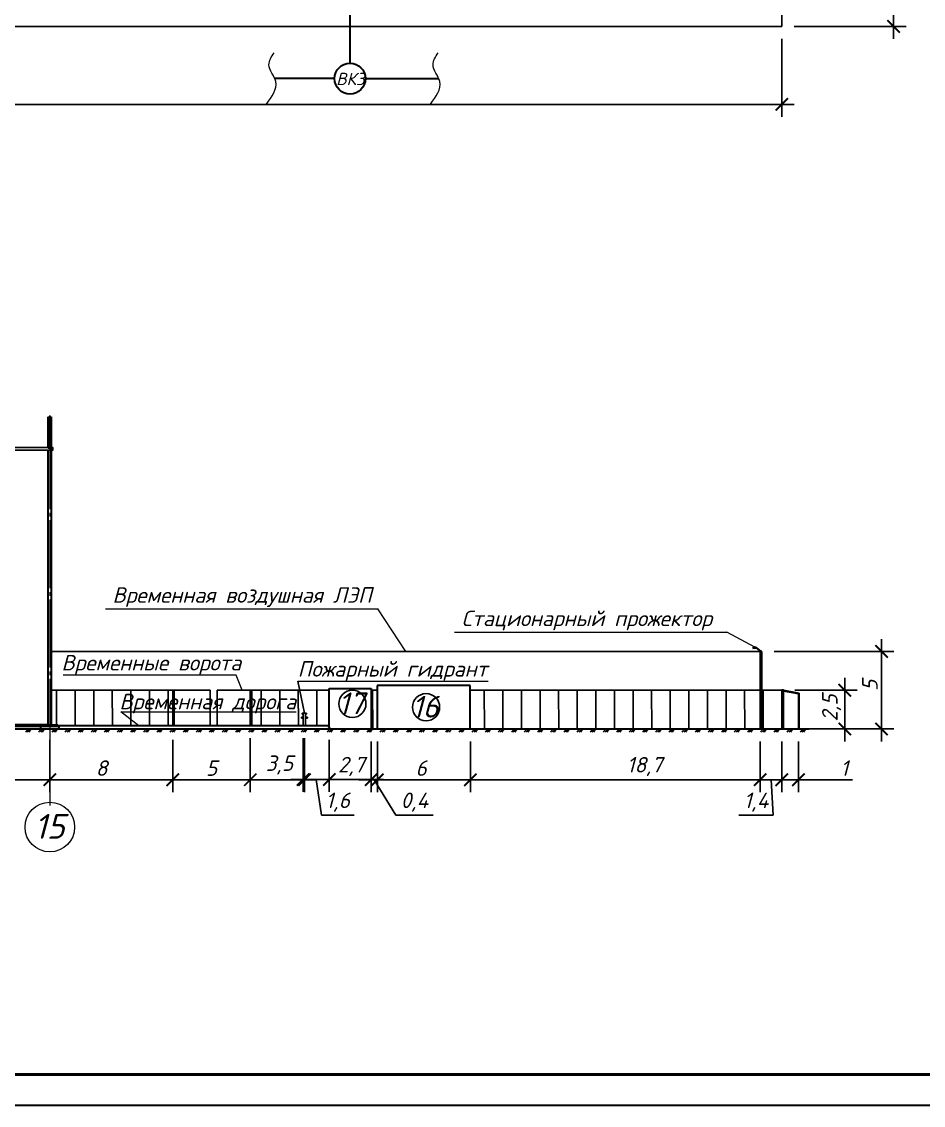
# Model space of a CAD drawing. Header units: millimetres. Extents: x -345369 to 252202, y 74562 to 424723.
# Drawn here: x -137663 to -123119, y 281798 to 299286 of the extents above; entities that cross this region are included whole.
import ezdxf

# ---------------------------------------------------------------- set-up
doc = ezdxf.new("R2010")
doc.units = ezdxf.units.MM
doc.linetypes.add('JIS_08_11', pattern=[12.8, 11, -0.6, 0.6, -0.6])
for name, color, linetype in [('1', 7, 'Continuous'), ('PAMA', 7, 'Continuous'), ('РАЗМЕРЫ', 7, 'Continuous')]:
    doc.layers.add(name, color=color, linetype=linetype)
for name, color, linetype, lineweight in [('kolonni', 150, 'Continuous', 35), ('S Stora', 5, 'Continuous', 30), ('Вода', 160, 'Continuous', 25), ('желтый', 2, 'Continuous', 30), ('Рамка', 7, 'Continuous', 25)]:
    doc.layers.add(name, color=color, linetype=linetype, lineweight=lineweight)
doc.styles.get("Standard").update_dxf_attribs({"font": 'isocpeur.TTF', "oblique": 15})
doc.styles.add('standart-наклонный', font='isocpeui.ttf', dxfattribs={"height": 3})
doc.linetypes.add('ограждение2', pattern='A,6.35,-2.54,[132,ltypeshp.shx,S=2.54,R=0,X=-2.54,Y=0],-2.54,25.4', length=36.83)
doc.dimstyles.new('ss400', dxfattribs={"dimtxt": 250, "dimasz": 200, "dimexe": 200, "dimexo": 200, "dimgap": 62.5, "dimtad": 1, "dimdec": 0, "dimlfac": 4, "dimrnd": 10, "dimdsep": 46, "dimtxsty": 'Standard', "dimblk": 'ARCHTICK', "dimcen": 250, "dimdle": 200, "dimadec": 0, "dimazin": 0, "dimtfac": 1, "dimtdec": 0, "dimtmove": 1, "dimatfit": 3, "dimfxl": 1, "dimarcsym": 0})
doc.dimstyles.new('ss50', dxfattribs={"dimtxt": 125, "dimasz": 150, "dimexe": 100, "dimexo": 100, "dimgap": 31.25, "dimtad": 1, "dimdec": 0, "dimdsep": 46, "dimtxsty": 'Standard', "dimblk": 'OBLIQUE', "dimcen": 125, "dimdle": 100, "dimadec": 0, "dimazin": 0, "dimtfac": 1, "dimtdec": 0, "dimtmove": 1, "dimatfit": 3, "dimfxl": 1, "dimarcsym": 0})

# ---------------------------------------------------------------- blocks, each defined once
blk = doc.blocks.new('_ArchTick')
at = {"color": 0, "linetype": 'ByBlock', "const_width": 0.15}
blk.add_lwpolyline([(-0.5, -0.5), (0.5, 0.5)], dxfattribs=at)
blk = doc.blocks.new('*D782')
at = {"color": 0, "lineweight": -2, "transparency": 16777216}
for p, q in [((-174448, 299010), (-174448, 297752)), ((-125402, 299010), (-125402, 297752)), ((-174648, 297952), (-125202, 297952))]:
    blk.add_line(p, q, dxfattribs=at)
at = {"layer": 'Defpoints', "color": 0, "transparency": 16777216}
for p in [(-174448, 299210, -521), (-125402, 299210), (-125402, 297952)]:
    blk.add_point(p, dxfattribs=at)
at = {"color": 0, "lineweight": -2, "transparency": 16777216, "xscale": 200, "yscale": 200, "zscale": 200, "rotation": 180}
blk.add_blockref('_ArchTick', (-174448, 297952), dxfattribs=at)
at = {"color": 0, "lineweight": -2, "transparency": 16777216, "xscale": 200, "yscale": 200, "zscale": 200}
blk.add_blockref('_ArchTick', (-125402, 297952), dxfattribs=at)
at = {"color": 0, "lineweight": 9, "transparency": 16777216, "insert": (-151240, 298164), "char_height": 250, "attachment_point": 5}
blk.add_mtext('196,1', dxfattribs=at)
blk = doc.blocks.new('*D783')
at = {"color": 0, "lineweight": -2, "transparency": 16777216}
for p, q in [((-123598, 335543), (-123598, 299010)), ((-125202, 335343), (-123398, 335343)), ((-125202, 299210), (-123398, 299210))]:
    blk.add_line(p, q, dxfattribs=at)
at = {"layer": 'Defpoints', "color": 0, "transparency": 16777216}
for p in [(-125402, 335343), (-125402, 299210), (-123598, 299210)]:
    blk.add_point(p, dxfattribs=at)
at = {"color": 0, "lineweight": -2, "transparency": 16777216, "xscale": 200, "yscale": 200, "zscale": 200}
for p, rotation in [((-123598, 335343), 90), ((-123598, 299210), 270)]:
    blk.add_blockref('_ArchTick', p, dxfattribs=dict(at, rotation=rotation))
at = {"color": 0, "lineweight": 9, "transparency": 16777216, "insert": (-123810, 318198), "char_height": 250, "attachment_point": 5, "rotation": 90}
blk.add_mtext('144,4', dxfattribs=at)
blk = doc.blocks.new('*D789')
at = {"color": 0, "lineweight": -2, "ltscale": 2, "transparency": 16777216}
for p, q in [((-168810, 287052), (-137109, 287052)), ((-168710, 287053), (-168710, 286952)), ((-137209, 287053), (-137209, 286952))]:
    blk.add_line(p, q, dxfattribs=at)
at = {"layer": 'Defpoints', "color": 0, "ltscale": 2, "transparency": 16777216}
for p in [(-168710, 287305), (-137209, 287258), (-137209, 287052)]:
    blk.add_point(p, dxfattribs=at)
at = {"color": 0, "lineweight": -2, "ltscale": 2, "transparency": 16777216, "xscale": 200, "yscale": 200, "zscale": 200, "rotation": 180}
blk.add_blockref('_ArchTick', (-168710, 287052), dxfattribs=at)
at = {"color": 0, "lineweight": -2, "ltscale": 2, "transparency": 16777216, "xscale": 200, "yscale": 200, "zscale": 200}
blk.add_blockref('_ArchTick', (-137209, 287052), dxfattribs=at)
at = {"color": 0, "lineweight": 9, "ltscale": 2, "transparency": 16777216, "insert": (-152959, 287282), "char_height": 300, "attachment_point": 5}
blk.add_mtext('126', dxfattribs=at)
blk = doc.blocks.new('54212')
at = {"layer": 'kolonni', "lineweight": 30, "ltscale": 10}
for p, q in [((-100, 45), (-100, -45)), ((-5, 50), (-95, 50)), ((0, -45), (0, 45)), ((-95, -50), (-5, -50))]:
    blk.add_line(p, q, dxfattribs=at)
for points in [[(-95, 40), (-95, -40)], [(-10, 45), (-90, 45)], [(-5, -40), (-5, 40)], [(-90, -45), (-10, -45)]]:
    blk.add_lwpolyline(points, dxfattribs=at)
for centre, start, end in [((-95, 45), 89.36154, 180.63846), ((-90, 40), 89.36154, 180.63846), ((-10, 40), 359.36154, 90.63846), ((-5, 45), 359.36154, 90.63846), ((-95, -45), 179.36154, 270.63846), ((-90, -40), 179.36154, 270.63846), ((-10, -40), 269.36154, 0.63846), ((-5, -45), 269.36154, 0.63846)]:
    blk.add_arc(centre, 5, start, end, dxfattribs=at)
blk = doc.blocks.new('*D803')
at = {"color": 0, "lineweight": -2, "transparency": 16777216}
for p, q in [((-125402, 287672), (-125402, 286852)), ((-125134, 287672), (-125134, 286852)), ((-124934, 287052), (-125602, 287052)), ((-124260, 287052), (-125134, 287052))]:
    blk.add_line(p, q, dxfattribs=at)
at = {"layer": 'Defpoints', "color": 0, "transparency": 16777216}
for p in [(-125402, 287872), (-125134, 287872, -1), (-125402, 287052)]:
    blk.add_point(p, dxfattribs=at)
at = {"color": 0, "lineweight": -2, "transparency": 16777216, "xscale": 200, "yscale": 200, "zscale": 200, "rotation": 180}
blk.add_blockref('_ArchTick', (-125402, 287052), dxfattribs=at)
at = {"color": 0, "lineweight": -2, "transparency": 16777216, "xscale": 200, "yscale": 200, "zscale": 200}
blk.add_blockref('_ArchTick', (-125134, 287052), dxfattribs=at)
at = {"color": 0, "lineweight": 9, "transparency": 16777216, "insert": (-124394, 287240), "char_height": 250, "attachment_point": 5}
blk.add_mtext('1', dxfattribs=at)
blk = doc.blocks.new('*D804')
at = {"color": 0, "lineweight": -2, "transparency": 16777216}
for p, q in [((-125751, 287672), (-125751, 286852)), ((-125402, 287672), (-125402, 286852)), ((-125202, 287052), (-125951, 287052)), ((-125576, 287052), (-125539, 286478)), ((-125539, 286478), (-126094, 286478))]:
    blk.add_line(p, q, dxfattribs=at)
at = {"layer": 'Defpoints', "color": 0, "transparency": 16777216}
for p in [(-125751, 287872, 12), (-125402, 287872), (-125751, 287052)]:
    blk.add_point(p, dxfattribs=at)
at = {"color": 0, "lineweight": -2, "transparency": 16777216, "xscale": 200, "yscale": 200, "zscale": 200, "rotation": 180}
blk.add_blockref('_ArchTick', (-125751, 287052), dxfattribs=at)
at = {"color": 0, "lineweight": -2, "transparency": 16777216, "xscale": 200, "yscale": 200, "zscale": 200}
blk.add_blockref('_ArchTick', (-125402, 287052), dxfattribs=at)
at = {"color": 0, "lineweight": 9, "transparency": 16777216, "insert": (-125816, 286691), "char_height": 250, "attachment_point": 5}
blk.add_mtext('1,4', dxfattribs=at)
blk = doc.blocks.new('*D805')
at = {"color": 0, "lineweight": -2, "transparency": 16777216}
for p, q in [((-130426, 287672), (-130426, 286852)), ((-125751, 287672), (-125751, 286852)), ((-125551, 287052), (-130626, 287052))]:
    blk.add_line(p, q, dxfattribs=at)
at = {"layer": 'Defpoints', "color": 0, "transparency": 16777216}
for p in [(-130426, 287872, 11), (-125751, 287872, 12), (-130426, 287052)]:
    blk.add_point(p, dxfattribs=at)
at = {"color": 0, "lineweight": -2, "transparency": 16777216, "xscale": 200, "yscale": 200, "zscale": 200, "rotation": 180}
blk.add_blockref('_ArchTick', (-130426, 287052), dxfattribs=at)
at = {"color": 0, "lineweight": -2, "transparency": 16777216, "xscale": 200, "yscale": 200, "zscale": 200}
blk.add_blockref('_ArchTick', (-125751, 287052), dxfattribs=at)
at = {"color": 0, "lineweight": 9, "transparency": 16777216, "insert": (-127616, 287265), "char_height": 250, "attachment_point": 5}
blk.add_mtext('18,7', dxfattribs=at)
blk = doc.blocks.new('*D806')
at = {"color": 0, "lineweight": -2, "transparency": 16777216}
for p, q in [((-131926, 287672), (-131926, 286852)), ((-130426, 287672), (-130426, 286852)), ((-130226, 287052), (-132126, 287052))]:
    blk.add_line(p, q, dxfattribs=at)
at = {"layer": 'Defpoints', "color": 0, "transparency": 16777216}
for p in [(-131926, 287872, 0), (-130426, 287872, 11), (-131926, 287052)]:
    blk.add_point(p, dxfattribs=at)
at = {"color": 0, "lineweight": -2, "transparency": 16777216, "xscale": 200, "yscale": 200, "zscale": 200, "rotation": 180}
blk.add_blockref('_ArchTick', (-131926, 287052), dxfattribs=at)
at = {"color": 0, "lineweight": -2, "transparency": 16777216, "xscale": 200, "yscale": 200, "zscale": 200}
blk.add_blockref('_ArchTick', (-130426, 287052), dxfattribs=at)
at = {"color": 0, "lineweight": 9, "transparency": 16777216, "insert": (-131220, 287240), "char_height": 250, "attachment_point": 5}
blk.add_mtext('6', dxfattribs=at)
blk = doc.blocks.new('*D807')
at = {"color": 0, "lineweight": -2, "transparency": 16777216}
for p, q in [((-132026, 287672), (-132026, 286852)), ((-131926, 287672), (-131926, 286852)), ((-132026, 287052), (-132226, 287052)), ((-131926, 287052), (-132026, 287052)), ((-131926, 287052), (-132026, 287052)), ((-131976, 287052), (-131629, 286478)), ((-131926, 287052), (-131726, 287052)), ((-131629, 286478), (-131025, 286478))]:
    blk.add_line(p, q, dxfattribs=at)
at = {"layer": 'Defpoints', "color": 0, "transparency": 16777216}
for p in [(-132026, 287872, 0), (-131926, 287872, 0), (-132026, 287052)]:
    blk.add_point(p, dxfattribs=at)
at = {"color": 0, "lineweight": -2, "transparency": 16777216, "xscale": 200, "yscale": 200, "zscale": 200}
blk.add_blockref('_ArchTick', (-132026, 287052), dxfattribs=at)
at = {"color": 0, "lineweight": -2, "transparency": 16777216, "xscale": 200, "yscale": 200, "zscale": 200, "rotation": 180}
blk.add_blockref('_ArchTick', (-131926, 287052), dxfattribs=at)
at = {"color": 0, "lineweight": 9, "transparency": 16777216, "insert": (-131327, 286691), "char_height": 250, "attachment_point": 5}
blk.add_mtext('0,4', dxfattribs=at)
blk = doc.blocks.new('*D808')
at = {"color": 0, "lineweight": -2, "transparency": 16777216}
for p, q in [((-132701, 287672), (-132701, 286855)), ((-132026, 287672), (-132026, 286855)), ((-131826, 287055), (-132901, 287055))]:
    blk.add_line(p, q, dxfattribs=at)
at = {"layer": 'Defpoints', "color": 0, "transparency": 16777216}
for p in [(-132701, 287872), (-132026, 287872, 0), (-132701, 287055)]:
    blk.add_point(p, dxfattribs=at)
at = {"color": 0, "lineweight": -2, "transparency": 16777216, "xscale": 200, "yscale": 200, "zscale": 200, "rotation": 180}
blk.add_blockref('_ArchTick', (-132701, 287055), dxfattribs=at)
at = {"color": 0, "lineweight": -2, "transparency": 16777216, "xscale": 200, "yscale": 200, "zscale": 200}
blk.add_blockref('_ArchTick', (-132026, 287055), dxfattribs=at)
at = {"color": 0, "lineweight": 9, "transparency": 16777216, "insert": (-132344, 287267), "char_height": 250, "attachment_point": 5}
blk.add_mtext('2,7', dxfattribs=at)
blk = doc.blocks.new('*D809')
at = {"color": 0, "lineweight": -2, "transparency": 16777216}
for p, q in [((-135226, 287697), (-135226, 286852)), ((-133976, 287697), (-133976, 286852)), ((-133776, 287052), (-135426, 287052))]:
    blk.add_line(p, q, dxfattribs=at)
at = {"layer": 'Defpoints', "color": 0, "transparency": 16777216}
for p in [(-135226, 287897, 447), (-133976, 287897, 447), (-135226, 287052)]:
    blk.add_point(p, dxfattribs=at)
at = {"color": 0, "lineweight": -2, "transparency": 16777216, "xscale": 200, "yscale": 200, "zscale": 200, "rotation": 180}
blk.add_blockref('_ArchTick', (-135226, 287052), dxfattribs=at)
at = {"color": 0, "lineweight": -2, "transparency": 16777216, "xscale": 200, "yscale": 200, "zscale": 200}
blk.add_blockref('_ArchTick', (-133976, 287052), dxfattribs=at)
at = {"color": 0, "lineweight": 9, "transparency": 16777216, "insert": (-134601, 287240), "char_height": 250, "attachment_point": 5}
blk.add_mtext('5', dxfattribs=at)
blk = doc.blocks.new('*D810')
at = {"color": 0, "lineweight": -2, "transparency": 16777216}
for p, q in [((-124385, 287672), (-124385, 288697)), ((-125189, 288497), (-124185, 288497)), ((-124927, 287872), (-124185, 287872))]:
    blk.add_line(p, q, dxfattribs=at)
at = {"layer": 'Defpoints', "color": 0, "transparency": 16777216}
for p in [(-125389, 288497, -1), (-124385, 288497), (-125127, 287872, -1)]:
    blk.add_point(p, dxfattribs=at)
at = {"color": 0, "lineweight": -2, "transparency": 16777216, "xscale": 200, "yscale": 200, "zscale": 200}
for p, rotation in [((-124385, 288497), 90), ((-124385, 287872), 270)]:
    blk.add_blockref('_ArchTick', p, dxfattribs=dict(at, rotation=rotation))
at = {"color": 0, "lineweight": 9, "transparency": 16777216, "insert": (-124598, 288211), "char_height": 250, "attachment_point": 5, "rotation": 90}
blk.add_mtext('2,5', dxfattribs=at)
blk = doc.blocks.new('*D811')
at = {"color": 0, "lineweight": -2, "transparency": 16777216}
for p, q in [((-123793, 289322), (-123793, 287672)), ((-125526, 289122), (-123593, 289122)), ((-125526, 287872), (-123593, 287872))]:
    blk.add_line(p, q, dxfattribs=at)
at = {"layer": 'Defpoints', "color": 0, "transparency": 16777216}
for p in [(-125726, 289122, 10), (-125726, 287872), (-123793, 287872)]:
    blk.add_point(p, dxfattribs=at)
at = {"color": 0, "lineweight": -2, "transparency": 16777216, "xscale": 200, "yscale": 200, "zscale": 200}
for p, rotation in [((-123793, 289122), 90), ((-123793, 287872), 270)]:
    blk.add_blockref('_ArchTick', p, dxfattribs=dict(at, rotation=rotation))
at = {"color": 0, "lineweight": 9, "transparency": 16777216, "insert": (-123981, 288574), "char_height": 250, "attachment_point": 5, "rotation": 90}
blk.add_mtext('5', dxfattribs=at)
blk = doc.blocks.new('*D812')
at = {"color": 0, "lineweight": -2, "transparency": 16777216}
for p, q in [((-137209, 287697), (-137209, 286852)), ((-135226, 287697), (-135226, 286852)), ((-135026, 287052), (-137409, 287052))]:
    blk.add_line(p, q, dxfattribs=at)
at = {"layer": 'Defpoints', "color": 0, "transparency": 16777216}
for p in [(-137209, 287897), (-135226, 287897, 447), (-137209, 287052)]:
    blk.add_point(p, dxfattribs=at)
at = {"color": 0, "lineweight": -2, "transparency": 16777216, "xscale": 200, "yscale": 200, "zscale": 200, "rotation": 180}
blk.add_blockref('_ArchTick', (-137209, 287052), dxfattribs=at)
at = {"color": 0, "lineweight": -2, "transparency": 16777216, "xscale": 200, "yscale": 200, "zscale": 200}
blk.add_blockref('_ArchTick', (-135226, 287052), dxfattribs=at)
at = {"color": 0, "lineweight": 9, "transparency": 16777216, "insert": (-136375, 287240), "char_height": 250, "attachment_point": 5}
blk.add_mtext('8', dxfattribs=at)
blk = doc.blocks.new('*D813')
at = {"color": 0, "lineweight": -2, "transparency": 16777216}
for p, q in [((-133124, 287722), (-133124, 286855)), ((-132701, 287697), (-132701, 286855)), ((-132501, 287055), (-133324, 287055)), ((-132913, 287055), (-132829, 286478)), ((-132829, 286478), (-132300, 286478))]:
    blk.add_line(p, q, dxfattribs=at)
at = {"layer": 'Defpoints', "color": 0, "transparency": 16777216}
for p in [(-133124, 287922, 17), (-132701, 287897, 17), (-133124, 287055)]:
    blk.add_point(p, dxfattribs=at)
at = {"color": 0, "lineweight": -2, "transparency": 16777216, "xscale": 200, "yscale": 200, "zscale": 200, "rotation": 180}
blk.add_blockref('_ArchTick', (-133124, 287055), dxfattribs=at)
at = {"color": 0, "lineweight": -2, "transparency": 16777216, "xscale": 200, "yscale": 200, "zscale": 200}
blk.add_blockref('_ArchTick', (-132701, 287055), dxfattribs=at)
at = {"color": 0, "lineweight": 9, "transparency": 16777216, "insert": (-132564, 286691), "char_height": 250, "attachment_point": 5}
blk.add_mtext('1,6', dxfattribs=at)
blk = doc.blocks.new('*D814')
at = {"color": 0, "lineweight": -2, "transparency": 16777216}
for p, q in [((-133976, 287722), (-133976, 286852)), ((-133101, 287722), (-133101, 286852)), ((-132901, 287052), (-134176, 287052))]:
    blk.add_line(p, q, dxfattribs=at)
at = {"layer": 'Defpoints', "color": 0, "transparency": 16777216}
for p in [(-133976, 287922, 447), (-133101, 287922, 17), (-133976, 287052)]:
    blk.add_point(p, dxfattribs=at)
at = {"color": 0, "lineweight": -2, "transparency": 16777216, "xscale": 200, "yscale": 200, "zscale": 200, "rotation": 180}
blk.add_blockref('_ArchTick', (-133976, 287052), dxfattribs=at)
at = {"color": 0, "lineweight": -2, "transparency": 16777216, "xscale": 200, "yscale": 200, "zscale": 200}
blk.add_blockref('_ArchTick', (-133101, 287052), dxfattribs=at)
at = {"color": 0, "lineweight": 9, "transparency": 16777216, "insert": (-133506, 287290), "char_height": 250, "attachment_point": 5}
blk.add_mtext('3,5', dxfattribs=at)

msp = doc.modelspace()

# ---------------------------------------------------------------- linework, layer by layer
at = {"color": 7, "linetype": 'ограждение2', "lineweight": 25, "ltscale": 30}
for p, q in [((-125401.584789, 299209.635314), (-125401.584789, 335342.830813)), ((-174447.556924, 299209.635314, -520.992287), (-125401.584789, 299209.635314))]:
    msp.add_line(p, q, dxfattribs=at)
at = {"color": 5, "lineweight": 30}
for p, q in [((-132367.352686, 305177.179384), (-132367.352686, 298617.162842)), ((-132617.352686, 298367.162842), (-133581.913962, 298367.162842)), ((-132117.352686, 298367.162842), (-130935.982907, 298367.162842))]:
    msp.add_line(p, q, dxfattribs=at)
at = {"lineweight": 35}
for p, q in [((-137221.699457, 292432.289131), (-137221.699457, 292884.056381)), ((-137221.699457, 292432.289131), (-137221.699457, 292884.056381)), ((-137196.699457, 292428.443154), (-137196.699457, 292884.08424)), ((-137196.699457, 292428.443154), (-137196.699457, 292884.08424))]:
    msp.add_line(p, q, dxfattribs=at)
at = {"lineweight": 25}
for p, q in [((-137209.199457, 292907.820311), (-137209.199457, 292931.570311)), ((-137209.199457, 292907.82031), (-137209.199457, 292931.57031)), ((-133151.260567, 288045.875712, 17.182264), (-133151.260567, 288060.875712, 17.182264)), ((-133151.260567, 288060.875712, 17.182264), (-133121.260567, 288060.875712, 17.182264)), ((-133121.260567, 288045.875712, 17.182264), (-133151.260567, 288045.875712, 17.182264)), ((-133136.260567, 288109.003561, 17.182264), (-133136.260567, 288124.003561, 17.182264)), ((-133136.260567, 288124.003561, 17.182264), (-133068.760567, 288124.003561, 17.182264)), ((-133121.260567, 288109.003561, 17.182264), (-133136.260567, 288109.003561, 17.182264)), ((-133121.260567, 287921.795318, 17.182264), (-133121.260567, 288109.003561, 17.182264)), ((-133083.760567, 288109.003561, 17.182264), (-133083.760567, 287921.795318, 17.182264)), ((-133068.760567, 288109.003561, 17.182264), (-133083.760567, 288109.003561, 17.182264)), ((-133083.760567, 288045.875712, 17.182264), (-133083.760567, 288060.875712, 17.182264)), ((-133083.760567, 288060.875712, 17.182264), (-133053.760567, 288060.875712, 17.182264)), ((-133053.760567, 288045.875712, 17.182264), (-133083.760567, 288045.875712, 17.182264)), ((-133068.760567, 288124.003561, 17.182264), (-133068.760567, 288109.003561, 17.182264)), ((-133053.760567, 288045.875712, 17.182264), (-133053.760567, 288060.875712, 17.182264))]:
    msp.add_line(p, q, dxfattribs=at)
at = {"lineweight": 20}
for p, q in [((-137209.199457, 292907.820311), (-137209.199457, 292931.570311)), ((-137209.199457, 292907.82031), (-137209.199457, 292931.57031))]:
    msp.add_line(p, q, dxfattribs=at)
at = {"ltscale": 10}
for p, q in [((-137221.699457, 292674.831727), (-137221.699457, 292649.831727)), ((-137221.699457, 292674.831726), (-137221.699457, 292649.831726))]:
    msp.add_line(p, q, dxfattribs=at)
at = {"lineweight": 9}
for p, q in [((-136311.882114, 289811.787771, -5.127499), (-131917.142697, 289811.787771, -5.127499)), ((-131467.799789, 289121.797169, 5.127499), (-131917.142697, 289811.787771, -5.127499)), ((-130680.960754, 289434.360346), (-126286.221337, 289434.360346)), ((-125836.878429, 289190.643986, 10.254999), (-126286.221337, 289434.360346)), ((-133211.01933, 288641.050866, -1032.918489), (-130137.382175, 288641.050866, -1032.918489)), ((-135774.413645, 287921.795318, 16.820689), (-136063.981571, 288148.461679, 408.167219)), ((-136063.981571, 288148.461679, 408.167219), (-133236.202403, 288148.461679, 408.167219))]:
    msp.add_line(p, q, dxfattribs=at)
for p, q in [((-125751.400121, 289121.797169, 10.254999), (-137184.199457, 289121.797169)), ((-134624.738188, 288496.797892, -0.1937), (-137184.199457, 288496.797892)), ((-137101.609615, 288493.902493, -0.002224), (-137100.250382, 287930.596319, 0.780997)), ((-136801.616603, 288496.797892, -0.028954), (-136800.229146, 287921.795318, 0.77053)), ((-136501.616603, 288496.797892, -0.051658), (-136500.229147, 287921.795318, 0.747826)), ((-136201.616604, 288496.797892, -0.074362), (-136200.229148, 287921.795318, 0.725122)), ((-135901.616605, 288496.797892, -0.097066), (-135900.229149, 287921.795318, 0.702418)), ((-135601.616606, 288496.797892, -0.11977), (-135600.22915, 287921.795318, 0.679714)), ((-135301.616607, 288496.797892, -0.142474), (-135300.229151, 287921.795318, 0.65701)), ((-135226.479292, 287921.795318, 447.170107), (-135226.479292, 288496.797892, 447.170107)), ((-135202.808553, 288496.797892, 446.846002), (-135201.421096, 287921.795318, 447.645485)), ((-134624.738188, 288496.797892, 446.896853), (-134624.740427, 287921.795318, 463.560002)), ((-134508.317472, 288496.797892, 446.888043), (-134508.319711, 287921.795318, 463.551192)), ((-132701.361248, 288496.797892, 426.62857), (-134508.317472, 288496.797892, -0.20251)), ((-133976.479293, 287921.795318, 447.156779), (-133976.479316, 288496.797892, 446.847793)), ((-133952.808553, 288496.797892, 446.846002), (-133951.421096, 287921.795318, 447.645485)), ((-133801.595652, 288488.111695, -0.243916), (-133800.229155, 287921.795318, 0.54349)), ((-133501.595653, 288488.111695, -0.26662), (-133500.229156, 287921.795318, 0.520786)), ((-133201.599147, 288489.559394, -0.291337), (-133200.229157, 287921.795318, 0.498082)), ((-132901.599148, 288489.559394, -0.314041), (-132900.229158, 287921.795318, 0.475378)), ((-131926.363822, 288496.797892, -0.397912), (-132026.363822, 288496.797892, -0.390344)), ((-132001.616616, 288496.797892, -0.392217), (-132000.108518, 287871.797892, 0.476783)), ((-125751.360206, 288496.797892, -0.865235), (-130426.363822, 288496.797892, -0.511432)), ((-130201.616622, 288496.797892, -0.528441), (-130200.108524, 287871.797892, 0.340559)), ((-129901.616622, 288496.797892, -0.551145), (-129900.108524, 287871.797892, 0.317855)), ((-129601.616623, 288496.797892, -0.573849), (-129600.108525, 287871.797892, 0.295151)), ((-129301.616624, 288496.797892, -0.596553), (-129300.108526, 287871.797892, 0.272447)), ((-129001.616625, 288496.797892, -0.619256), (-129000.108527, 287871.797892, 0.249743)), ((-128701.616626, 288496.797892, -0.64196), (-128700.108528, 287871.797892, 0.227039)), ((-128401.616627, 288496.797892, -0.664664), (-128400.108529, 287871.797892, 0.204336)), ((-128101.616628, 288496.797892, -0.687368), (-128100.10853, 287871.797892, 0.181632)), ((-127801.616628, 288496.797892, -0.710072), (-127800.10853, 287871.797892, 0.158928)), ((-127501.616629, 288496.797892, -0.732776), (-127500.108531, 287871.797892, 0.136224)), ((-127201.61663, 288496.797892, -0.75548), (-127200.108532, 287871.797892, 0.11352)), ((-126901.616631, 288496.797892, -0.778184), (-126900.108533, 287871.797892, 0.090816)), ((-126601.616632, 288496.797892, -0.800888), (-126600.108534, 287871.797892, 0.068112)), ((-126301.616633, 288496.797892, -0.823592), (-126300.108535, 287871.797892, 0.045408)), ((-126001.616634, 288496.797892, -0.846296), (-126000.108536, 287871.797892, 0.022704)), ((-125401.616635, 288496.797892, -0.891704), (-125726.376129, 288496.797892, -0.867126)), ((-125401.616635, 288496.797892, -0.891704), (-125701.616634, 288496.797892, -0.869)), ((-125701.616634, 288496.797892, -0.869), (-125700.108537, 287871.797892)), ((-137058.632546, 287921.795318, 16.648113), (-137059.199457, 287901.446996)), ((-132676.363822, 287871.797892), (-132301.363822, 287871.797892))]:
    msp.add_line(p, q)
at = {"linetype": 'Continuous', "lineweight": 30}
for p, q in [((-125797.357833, 289175.418966, 10.254999), (-125801.461863, 289170.477142, 10.254999)), ((-125742.844388, 289121.797169, 10.254999), (-125800.944202, 289170.047241, 10.254999)), ((-125732.443705, 289121.797169, 10.254999), (-125797.357833, 289175.418966, 10.254999))]:
    msp.add_line(p, q, dxfattribs=at)
at = {"lineweight": 30}
for p, q in [((-125726.400121, 289121.797169, 10.254999), (-125751.400121, 289121.797169, 10.254999)), ((-125751.400121, 289121.797169, 10.254999), (-125751.32029, 287871.797892, 12.49033)), ((-125726.352136, 287871.797892, 11.598626), (-125726.400121, 289121.797169, 10.254999)), ((-130426.363822, 288571.797892, 11.271394), (-131926.363822, 288571.797892, 11.271394)), ((-131926.363822, 288571.797892, 11.271394), (-131926.363822, 287871.797892)), ((-130426.363822, 287871.797892, 11.271394), (-130426.363822, 288571.797892, 11.271394)), ((-132701.361248, 287896.795318), (-132701.361248, 288526.404196, 447.679971)), ((-132701.361248, 288526.404196, 447.679971), (-132026.363822, 288526.404196, 447.679971)), ((-132026.363822, 288526.404196, 447.679971), (-132026.363822, 287871.797892)), ((-125401.616635, 288496.797892, -0.891704), (-125401.584789, 287871.797892)), ((-125376.616635, 288496.797892, -0.891704), (-125401.616635, 288496.797892, -0.891704)), ((-125376.734662, 288489.326133, 520.100583), (-125133.592175, 288441.751407, -0.891704)), ((-125376.616635, 287871.797892, -0.891704), (-125376.616635, 288496.797892, -0.891704)), ((-125376.616635, 288496.797892, -0.891704), (-125126.616635, 288447.881384, -0.891704)), ((-125133.592175, 288449.24626, -0.891704), (-125133.592175, 287871.797892, -0.891704)), ((-125126.616635, 288447.881384, -0.891704), (-125126.616635, 287871.797892, -0.891704)), ((-139433.886957, 287943.096319), (-137234.199457, 287943.096319)), ((-139358.886957, 287918.096319), (-137359.199457, 287918.096319)), ((-139309.199457, 287871.797892), (-137359.199457, 287871.797892)), ((-137359.199457, 287871.797892), (-124967.359117, 287871.797892)), ((-132726.164169, 287921.795318, 17.230319), (-137058.632546, 287921.795318, 16.648113)), ((-132701.361248, 287896.795318), (-132726.361248, 287921.795318)), ((-132676.363822, 287871.797892), (-132701.363822, 287896.797892))]:
    msp.add_line(p, q, dxfattribs=at)
at = {"color": 3, "lineweight": 9}
for p, q in [((-134205.894407, 288740.779058, -16.481548), (-136995.769155, 288740.779058, -16.481548)), ((-134104.8341, 288496.797892, 95.106519), (-134205.894407, 288740.779058, -16.481548))]:
    msp.add_line(p, q, dxfattribs=at)
at = {"color": 5}
msp.add_line((-133102.510567, 288124.003561, 17.182264), (-133211.01933, 288641.050866, -1032.918489), dxfattribs=at)
at = {"lineweight": 25}
msp.add_lwpolyline([(-159709.511957, 292411.782065), (-137184.199457, 292410.831726), (-137184.199457, 292371.875437), (-159709.511957, 292372.643027)], close=True, dxfattribs=at)
msp.add_lwpolyline([(-146657.660751, 292411.782065), (-137159.199457, 292411.782065), (-137159.199457, 292372.643028), (-146657.660751, 292372.643028)], dxfattribs=at)
at = {"color": 1, "linetype": 'JIS_08_11', "lineweight": 9, "ltscale": 100}
for points in [[(-137209.199457, 292521.373235), (-137209.199457, 286688.157908)], [(-137209.199457, 292521.373235), (-137209.199457, 286635.20274)]]:
    msp.add_lwpolyline(points, dxfattribs=at)
at = {"lineweight": 30}
for points in [[(-137059.199457, 287876.143946), (-137059.199457, 287918.096319), (-137359.199457, 287918.096319), (-137359.199457, 287871.797892)], [(-137109.199457, 287918.096319), (-137309.199457, 287918.096319)]]:
    msp.add_lwpolyline(points, dxfattribs=at)
at = {"color": 0, "lineweight": -2}
for centre in [(-132328.786299, 288277.652159), (-131140.292569, 288222.307286)]:
    msp.add_circle(centre, 219.458325, dxfattribs=at)
at = {"color": 0, "linetype": 'ByBlock', "lineweight": 9}
msp.add_circle((-137209.199457, 286288.157908), 400, dxfattribs=at)
at = {"linetype": 'Continuous', "lineweight": 30}
for centre, radius, start, end in [((-125832.578635, 289142.906755, 10.254999), 47.930486, 42.7299839449, 147.5637436728), ((-125834.798579, 289075.467337, 10.254999), 100.688627, 70.665222336, 112.3159450396)]:
    msp.add_arc(centre, radius, start, end, dxfattribs=at)
at = {"layer": 'kolonni', "lineweight": 30, "ltscale": 10}
for p, q in [((-137234.199457, 292410.831727), (-137234.199457, 292907.820311)), ((-137234.199457, 292410.831726), (-137234.199457, 292907.82031)), ((-137184.199457, 287930.596319), (-137184.199457, 292907.820311)), ((-137184.199457, 287930.596319), (-137184.199457, 292907.82031)), ((-137234.199457, 292410.831727), (-137184.199457, 292410.831727)), ((-137234.199457, 292410.831726), (-137184.199457, 292410.831726)), ((-137184.199457, 287930.596319), (-137184.199457, 292410.831727)), ((-137184.199457, 287930.596319), (-137184.199457, 292410.831726)), ((-137234.199457, 287930.596319), (-137234.199457, 292371.692689)), ((-137234.199457, 287930.596319), (-137234.199457, 292371.692689)), ((-137234.199457, 287930.596319), (-137234.199457, 292371.692689)), ((-137234.199457, 287930.596319), (-137234.199457, 292371.692689))]:
    msp.add_line(p, q, dxfattribs=at)
at = {"layer": 'PAMA', "ltscale": 10}
for p, q in [((-137221.699457, 292472.081727), (-137221.699457, 292699.831727)), ((-137221.699457, 292472.081726), (-137221.699457, 292699.831726)), ((-137221.699457, 292674.831727), (-137221.699457, 292649.831727)), ((-137221.699457, 292674.831726), (-137221.699457, 292649.831726)), ((-137196.699457, 292472.081727), (-137196.699457, 292699.831727)), ((-137196.699457, 292472.081726), (-137196.699457, 292699.831726)), ((-137196.699457, 292674.831727), (-137196.699457, 292649.831727)), ((-137196.699457, 292674.831726), (-137196.699457, 292649.831726)), ((-137184.199457, 292410.831727), (-137184.199457, 292385.831727)), ((-137184.199457, 292410.831726), (-137184.199457, 292385.831726)), ((-137184.199457, 289155.596319), (-137184.199457, 289130.596319)), ((-137184.199457, 288780.596319), (-137184.199457, 288755.596319)), ((-137184.199457, 288380.596319), (-137184.199457, 288355.596319))]:
    msp.add_line(p, q, dxfattribs=at)
at = {"layer": 'S Stora', "ltscale": 2}
msp.add_lwpolyline([(-137076.699457, 287930.596319), (-137341.699457, 287930.596319), (-137341.699457, 287918.096319), (-137076.699457, 287918.096319)], close=True, dxfattribs=at)
at = {"layer": 'Вода', "lineweight": 13}
for points in [[(-133715.474296, 297955.325518), (-133565.812894, 298319.996569), (-133674.037063, 298590.20276), (-133591.16365, 298783.426268)], [(-131069.543241, 297955.325518), (-130919.88184, 298319.996569), (-131028.106009, 298590.20276), (-130945.232596, 298783.426268)]]:
    msp.add_spline(points, degree=3, dxfattribs=at)
at = {"layer": 'желтый', "color": 5, "lineweight": 30}
msp.add_circle((-132367.352686, 298367.162842), 250, dxfattribs=at)
at = {"layer": 'РАЗМЕРЫ', "lineweight": 13}
for p, q in [((-137598.497305, 287821.797892), (-137560.997305, 287871.797892)), ((-137569.40498, 287821.797892), (-137531.90498, 287871.797892)), ((-137542.314421, 287821.797892), (-137504.814421, 287871.797892)), ((-137386.034841, 287821.797892), (-137348.534841, 287871.797892)), ((-137356.942516, 287821.797892), (-137319.442516, 287871.797892)), ((-137329.851957, 287821.797892), (-137292.351957, 287871.797892)), ((-137173.572378, 287821.797892), (-137136.072378, 287871.797892)), ((-137144.480052, 287821.797892), (-137106.980052, 287871.797892)), ((-137117.389493, 287821.797892), (-137079.889493, 287871.797892)), ((-136961.109914, 287821.797892), (-136923.609914, 287871.797892)), ((-136932.017589, 287821.797892), (-136894.517589, 287871.797892)), ((-136904.927029, 287821.797892), (-136867.427029, 287871.797892)), ((-136748.64745, 287821.797892), (-136711.14745, 287871.797892)), ((-136719.555125, 287821.797892), (-136682.055125, 287871.797892)), ((-136692.464565, 287821.797892), (-136654.964565, 287871.797892)), ((-136536.184986, 287821.797892), (-136498.684986, 287871.797892)), ((-136507.092661, 287821.797892), (-136469.592661, 287871.797892)), ((-136480.002101, 287821.797892), (-136442.502101, 287871.797892)), ((-136329.009552, 287821.797892), (-136291.509552, 287871.797892)), ((-136299.917227, 287821.797892), (-136262.417227, 287871.797892)), ((-136272.826667, 287821.797892), (-136235.326667, 287871.797892)), ((-136116.547088, 287821.797892), (-136079.047088, 287871.797892)), ((-136087.454763, 287821.797892), (-136049.954763, 287871.797892)), ((-136060.364203, 287821.797892), (-136022.864203, 287871.797892)), ((-135904.084624, 287821.797892), (-135866.584624, 287871.797892)), ((-135874.992299, 287821.797892), (-135837.492299, 287871.797892)), ((-135847.901739, 287821.797892), (-135810.401739, 287871.797892)), ((-135691.62216, 287821.797892), (-135654.12216, 287871.797892)), ((-135662.529835, 287821.797892), (-135625.029835, 287871.797892)), ((-135635.439275, 287821.797892), (-135597.939275, 287871.797892)), ((-135479.159696, 287821.797892), (-135441.659696, 287871.797892)), ((-135450.067371, 287821.797892), (-135412.567371, 287871.797892)), ((-135422.976812, 287821.797892), (-135385.476812, 287871.797892)), ((-135266.697232, 287821.797892), (-135229.197232, 287871.797892)), ((-135237.604907, 287821.797892), (-135200.104907, 287871.797892)), ((-135210.514348, 287821.797892), (-135173.014348, 287871.797892)), ((-135054.234769, 287821.797892), (-135016.734769, 287871.797892)), ((-135025.142443, 287821.797892), (-134987.642443, 287871.797892)), ((-134998.051884, 287821.797892), (-134960.551884, 287871.797892)), ((-134841.772305, 287821.797892), (-134804.272305, 287871.797892)), ((-134812.67998, 287821.797892), (-134775.17998, 287871.797892)), ((-134785.58942, 287821.797892), (-134748.08942, 287871.797892)), ((-134634.596871, 287821.797892), (-134597.096871, 287871.797892)), ((-134605.504545, 287821.797892), (-134568.004545, 287871.797892)), ((-134578.413986, 287821.797892), (-134540.913986, 287871.797892)), ((-134422.134407, 287821.797892), (-134384.634407, 287871.797892)), ((-134393.042082, 287821.797892), (-134355.542082, 287871.797892)), ((-134365.951522, 287821.797892), (-134328.451522, 287871.797892)), ((-134209.671943, 287821.797892), (-134172.171943, 287871.797892)), ((-134180.579618, 287821.797892), (-134143.079618, 287871.797892)), ((-134153.489058, 287821.797892), (-134115.989058, 287871.797892)), ((-133997.209479, 287821.797892), (-133959.709479, 287871.797892)), ((-133968.117154, 287821.797892), (-133930.617154, 287871.797892)), ((-133941.026594, 287821.797892), (-133903.526594, 287871.797892)), ((-133784.747015, 287821.797892), (-133747.247015, 287871.797892)), ((-133755.65469, 287821.797892), (-133718.15469, 287871.797892)), ((-133728.56413, 287821.797892), (-133691.06413, 287871.797892)), ((-133572.284551, 287821.797892), (-133534.784551, 287871.797892)), ((-133543.192226, 287821.797892), (-133505.692226, 287871.797892)), ((-133516.101666, 287821.797892), (-133478.601666, 287871.797892)), ((-133359.822087, 287821.797892), (-133322.322087, 287871.797892)), ((-133330.729762, 287821.797892), (-133293.229762, 287871.797892)), ((-133303.639203, 287821.797892), (-133266.139203, 287871.797892)), ((-133147.359623, 287821.797892), (-133109.859623, 287871.797892)), ((-133118.267298, 287821.797892), (-133080.767298, 287871.797892)), ((-133091.176739, 287821.797892), (-133053.676739, 287871.797892)), ((-132940.184189, 287821.797892), (-132902.684189, 287871.797892)), ((-132911.091864, 287821.797892), (-132873.591864, 287871.797892)), ((-132884.001305, 287821.797892), (-132846.501305, 287871.797892)), ((-132727.721725, 287821.797892), (-132690.221725, 287871.797892)), ((-132698.6294, 287821.797892), (-132661.1294, 287871.797892)), ((-132671.538841, 287821.797892), (-132634.038841, 287871.797892)), ((-132515.259262, 287821.797892), (-132477.759262, 287871.797892)), ((-132486.166936, 287821.797892), (-132448.666936, 287871.797892)), ((-132459.076377, 287821.797892), (-132421.576377, 287871.797892)), ((-132302.796798, 287821.797892), (-132265.296798, 287871.797892)), ((-132273.704473, 287821.797892), (-132236.204473, 287871.797892)), ((-132246.613913, 287821.797892), (-132209.113913, 287871.797892)), ((-132090.334334, 287821.797892), (-132052.834334, 287871.797892)), ((-132061.242009, 287821.797892), (-132023.742009, 287871.797892)), ((-132034.151449, 287821.797892), (-131996.651449, 287871.797892)), ((-131877.87187, 287821.797892), (-131840.37187, 287871.797892)), ((-131848.779545, 287821.797892), (-131811.279545, 287871.797892)), ((-131821.688985, 287821.797892), (-131784.188985, 287871.797892)), ((-131665.409406, 287821.797892), (-131627.909406, 287871.797892)), ((-131636.317081, 287821.797892), (-131598.817081, 287871.797892)), ((-131609.226521, 287821.797892), (-131571.726521, 287871.797892)), ((-131452.946942, 287821.797892), (-131415.446942, 287871.797892)), ((-131423.854617, 287821.797892), (-131386.354617, 287871.797892)), ((-131396.764057, 287821.797892), (-131359.264057, 287871.797892)), ((-131245.771508, 287821.797892), (-131208.271508, 287871.797892)), ((-131216.679183, 287821.797892), (-131179.179183, 287871.797892)), ((-131189.588623, 287821.797892), (-131152.088623, 287871.797892)), ((-131033.309044, 287821.797892), (-130995.809044, 287871.797892)), ((-131004.216719, 287821.797892), (-130966.716719, 287871.797892)), ((-130977.126159, 287821.797892), (-130939.626159, 287871.797892)), ((-130820.84658, 287821.797892), (-130783.34658, 287871.797892)), ((-130791.754255, 287821.797892), (-130754.254255, 287871.797892)), ((-130764.663696, 287821.797892), (-130727.163696, 287871.797892)), ((-130608.384116, 287821.797892), (-130570.884116, 287871.797892)), ((-130579.291791, 287821.797892), (-130541.791791, 287871.797892)), ((-130552.201232, 287821.797892), (-130514.701232, 287871.797892)), ((-130395.921653, 287821.797892), (-130358.421653, 287871.797892)), ((-130366.829327, 287821.797892), (-130329.329327, 287871.797892)), ((-130339.738768, 287821.797892), (-130302.238768, 287871.797892)), ((-130183.459189, 287821.797892), (-130145.959189, 287871.797892)), ((-130154.366864, 287821.797892), (-130116.866864, 287871.797892)), ((-130127.276304, 287821.797892), (-130089.776304, 287871.797892)), ((-129970.996725, 287821.797892), (-129933.496725, 287871.797892)), ((-129941.9044, 287821.797892), (-129904.4044, 287871.797892)), ((-129914.81384, 287821.797892), (-129877.31384, 287871.797892)), ((-129758.534261, 287821.797892), (-129721.034261, 287871.797892)), ((-129729.441936, 287821.797892), (-129691.941936, 287871.797892)), ((-129702.351376, 287821.797892), (-129664.851376, 287871.797892)), ((-129551.358827, 287821.797892), (-129513.858827, 287871.797892)), ((-129522.266502, 287821.797892), (-129484.766502, 287871.797892)), ((-129495.175942, 287821.797892), (-129457.675942, 287871.797892)), ((-129338.896363, 287821.797892), (-129301.396363, 287871.797892)), ((-129309.804038, 287821.797892), (-129272.304038, 287871.797892)), ((-129282.713478, 287821.797892), (-129245.213478, 287871.797892)), ((-129126.433899, 287821.797892), (-129088.933899, 287871.797892)), ((-129097.341574, 287821.797892), (-129059.841574, 287871.797892)), ((-129070.251014, 287821.797892), (-129032.751014, 287871.797892)), ((-128913.971435, 287821.797892), (-128876.471435, 287871.797892)), ((-128884.87911, 287821.797892), (-128847.37911, 287871.797892)), ((-128857.78855, 287821.797892), (-128820.28855, 287871.797892)), ((-128701.508971, 287821.797892), (-128664.008971, 287871.797892)), ((-128672.416646, 287821.797892), (-128634.916646, 287871.797892)), ((-128645.326087, 287821.797892), (-128607.826087, 287871.797892)), ((-128489.046507, 287821.797892), (-128451.546507, 287871.797892)), ((-128459.954182, 287821.797892), (-128422.454182, 287871.797892)), ((-128432.863623, 287821.797892), (-128395.363623, 287871.797892)), ((-128276.584043, 287821.797892), (-128239.084043, 287871.797892)), ((-128247.491718, 287821.797892), (-128209.991718, 287871.797892)), ((-128220.401159, 287821.797892), (-128182.901159, 287871.797892)), ((-128064.12158, 287821.797892), (-128026.62158, 287871.797892)), ((-128035.029255, 287821.797892), (-127997.529255, 287871.797892)), ((-128007.938695, 287821.797892), (-127970.438695, 287871.797892)), ((-127856.946146, 287821.797892), (-127819.446146, 287871.797892)), ((-127827.85382, 287821.797892), (-127790.35382, 287871.797892)), ((-127800.763261, 287821.797892), (-127763.263261, 287871.797892)), ((-127644.483682, 287821.797892), (-127606.983682, 287871.797892)), ((-127615.391357, 287821.797892), (-127577.891357, 287871.797892)), ((-127588.300797, 287821.797892), (-127550.800797, 287871.797892)), ((-127432.021218, 287821.797892), (-127394.521218, 287871.797892)), ((-127402.928893, 287821.797892), (-127365.428893, 287871.797892)), ((-127375.838333, 287821.797892), (-127338.338333, 287871.797892)), ((-127219.558754, 287821.797892), (-127182.058754, 287871.797892)), ((-127190.466429, 287821.797892), (-127152.966429, 287871.797892)), ((-127163.375869, 287821.797892), (-127125.875869, 287871.797892)), ((-127007.09629, 287821.797892), (-126969.59629, 287871.797892)), ((-126978.003965, 287821.797892), (-126940.503965, 287871.797892)), ((-126950.913405, 287821.797892), (-126913.413405, 287871.797892)), ((-126794.633826, 287821.797892), (-126757.133826, 287871.797892)), ((-126765.541501, 287821.797892), (-126728.041501, 287871.797892)), ((-126738.450941, 287821.797892), (-126700.950941, 287871.797892)), ((-126582.171362, 287821.797892), (-126544.671362, 287871.797892)), ((-126553.079037, 287821.797892), (-126515.579037, 287871.797892)), ((-126525.988478, 287821.797892), (-126488.488478, 287871.797892)), ((-126369.708898, 287821.797892), (-126332.208898, 287871.797892)), ((-126340.616573, 287821.797892), (-126303.116573, 287871.797892)), ((-126313.526014, 287821.797892), (-126276.026014, 287871.797892)), ((-126162.533464, 287821.797892), (-126125.033464, 287871.797892)), ((-126133.441139, 287821.797892), (-126095.941139, 287871.797892)), ((-126106.35058, 287821.797892), (-126068.85058, 287871.797892)), ((-125950.071, 287821.797892), (-125912.571, 287871.797892)), ((-125920.978675, 287821.797892), (-125883.478675, 287871.797892)), ((-125893.888116, 287821.797892), (-125856.388116, 287871.797892)), ((-125737.608537, 287821.797892), (-125700.108537, 287871.797892)), ((-125708.516211, 287821.797892), (-125671.016211, 287871.797892)), ((-125681.425652, 287821.797892), (-125643.925652, 287871.797892)), ((-125525.146073, 287821.797892), (-125487.646073, 287871.797892)), ((-125496.053748, 287821.797892), (-125458.553748, 287871.797892)), ((-125468.963188, 287821.797892), (-125431.463188, 287871.797892)), ((-125312.683609, 287821.797892), (-125275.183609, 287871.797892)), ((-125283.591284, 287821.797892), (-125246.091284, 287871.797892)), ((-125256.500724, 287821.797892), (-125219.000724, 287871.797892)), ((-125100.221145, 287821.797892), (-125062.721145, 287871.797892)), ((-125071.12882, 287821.797892), (-125033.62882, 287871.797892)), ((-125044.03826, 287821.797892), (-125006.53826, 287871.797892))]:
    msp.add_line(p, q, dxfattribs=at)
at = {"layer": 'Рамка', "color": 0, "linetype": 'Continuous', "lineweight": 50}
msp.add_line((-183640.367956, 282297.694544), (-102040.367956, 282297.694544), dxfattribs=at)
at = {"layer": 'Рамка', "color": 0, "linetype": 'Continuous', "lineweight": 30}
msp.add_line((-185640.367956, 281797.694544), (-101540.367956, 281797.694544), dxfattribs=at)

# ---------------------------------------------------------------- block references
at = {"layer": 'PAMA', "lineweight": 35}
for p, xscale, yscale, zscale in [((-137196.699457, 292895.32031), 0.25, 0.25, 0.25), ((-137196.699457, 292895.320311), 0.2500000000125, 0.2500000000125, 0.2500000000125), ((-137196.699457, 292423.331726), 0.25, 0.25, 0.25), ((-137196.699457, 292423.331727), 0.2500000000125, 0.2500000000125, 0.2500000000125)]:
    msp.add_blockref('54212', p, dxfattribs=dict(at, xscale=xscale, yscale=yscale, zscale=zscale))

# ---------------------------------------------------------------- texts
at = {"color": 0, "lineweight": 25, "attachment_point": 1}
for s, insert, char_height, width in [('Временная воздушная ЛЭП', (-136197.689847, 290158.618264, -16.274201), 250, 5972.39845724), ('Стационарный прожектор', (-130566.768486, 289781.190839, -11.146702), 250, 5972.39845724), ('Временные ворота', (-137020.835933, 289065.779058, -16.481548), 250, 5972.39845724), ('Пожарный гидрант', (-133211.01933, 288966.050866, -1032.918489), 250, 5972.39845724), ('Временная дорога', (-136085.733043, 288438.838032, -620.665094), 250, 5972.39845724), ('17', (-132556.417701, 288461.45267), 350, 282.22132822), ('16', (-131367.923971, 288406.107798), 350, 282.22132822)]:
    msp.add_mtext(s, dxfattribs=dict(at, insert=insert, char_height=char_height, width=width))
at = {"color": 0, "linetype": 'ByBlock', "lineweight": 9, "insert": (-137460.893057, 286499.971947), "char_height": 400, "width": 1354.57615003, "attachment_point": 1}
msp.add_mtext('15', dxfattribs=at)
at = {"layer": '1', "color": 5, "lineweight": 30, "insert": (-132591.125716, 298461.691406), "char_height": 200, "width": 33551.99764857, "attachment_point": 1, "style": 'standart-наклонный'}
msp.add_mtext('ВК3', dxfattribs=at)

# ---------------------------------------------------------------- dimensions: what is measured, and where the dimension line sits
at = {"lineweight": 9}
for base, p1, p2, text, picture, middle in [((-123597.764064, 299209.635314), (-125401.584789, 335342.830813), (-125401.584789, 299209.635314), '144,4', '*D783', (-123597.764064, 318198.49474)), ((-123793.13995, 287871.797892), (-125726.400121, 289121.797169, 10.254999), (-125726.400121, 287871.797892), '5', '*D811', (-123793.13995, 288573.719435)), ((-124385.480204, 288496.797892), (-125126.616635, 287871.797892, -0.891704), (-125389.116635, 288496.797892, -0.891704), '2,5', '*D810', (-124385.480204, 288210.788154))]:
    dim = msp.add_linear_dim(base=base, p1=p1, p2=p2, angle=90, text=text, dimstyle='ss400', dxfattribs=at)
    dim.commit()
    dim.dimension.update_dxf_attribs({"geometry": picture, "text_midpoint": middle, "dimtype": 160})
for base, p1, p2, text, picture, middle in [((-125401.584789, 297951.633649), (-174447.556924, 299209.635314, -520.992287), (-125401.584789, 299209.635314), '196,1', '*D782', (-151239.524127, 297951.633649)), ((-137209.199457, 287052.245512), (-135226.479292, 287896.992397, 447.170107), (-137209.199457, 287896.992397), '8', '*D812', (-136374.712295, 287052.245512)), ((-135226.479292, 287052.245512), (-133976.479292, 287897.232372, 447.169978), (-135226.479292, 287896.992397, 447.170107), '5', '*D809', (-134601.479292, 287052.245512)), ((-133976.479292, 287052.245512), (-133101.245902, 287921.947544, 17.176581), (-133976.479292, 287921.947544, 447.170107), '3,5', '*D814', (-133506.129625, 287077.200659)), ((-133123.720833, 287054.867326), (-132701.363563, 287896.992397, 17.230318), (-133123.720833, 287921.795318, 17.176894), '1,6', '*D813', (-132766.736689, 286478.429468)), ((-132701.361248, 287054.867326), (-132026.363822, 287871.922878, 0.085477), (-132701.361248, 287871.797892), '2,7', '*D808', (-132343.779036, 287054.867326)), ((-132026.363822, 287052.245512), (-131926.363822, 287871.979337, 0.002922), (-132026.363822, 287871.922878, 0.085477), '0,4', '*D807', (-131566.700729, 286478.429468)), ((-131926.363822, 287052.245512), (-130426.363822, 287871.797892, 11.271394), (-131926.363822, 287871.979337, 0.002922), '6', '*D806', (-131220.136634, 287052.245512)), ((-130426.363822, 287052.245512), (-125751.32029, 287871.797892, 12.49033), (-130426.363822, 287871.797892, 11.271394), '18,7', '*D805', (-127616.474205, 287052.245512)), ((-125751.32029, 287052.245512), (-125401.584789, 287871.797892), (-125751.32029, 287871.797892, 12.49033), '1,4', '*D804', (-125601.584789, 286478.429468)), ((-125401.584789, 287052.245512), (-125133.592175, 287871.797892, -0.891704), (-125401.584789, 287871.797892), '1', '*D803', (-124393.966513, 287052.245512))]:
    dim = msp.add_linear_dim(base=base, p1=p1, p2=p2, text=text, dimstyle='ss400', dxfattribs=at)
    dim.commit()
    dim.dimension.update_dxf_attribs({"geometry": picture, "text_midpoint": middle, "dimtype": 160})
at = {"color": 0, "lineweight": 9, "ltscale": 2}
dim = msp.add_linear_dim(base=(-137209.199457, 287052.245512), p1=(-168709.500544, 287305.222296), p2=(-137209.199457, 287257.905216), text='126', dimstyle='ss50', override={"dimtxt": 300, "dimasz": 200, "dimgap": 80, "dimblk": 'ArchTick', "dimfxl": 1.2, "dimfxlon": 1, "dimarcsym": 2}, dxfattribs=at)
dim.commit()
dim.dimension.update_dxf_attribs({"geometry": '*D789', "text_midpoint": (-152959.350001, 287282.245512)})

doc.saveas('drawing.dxf')
